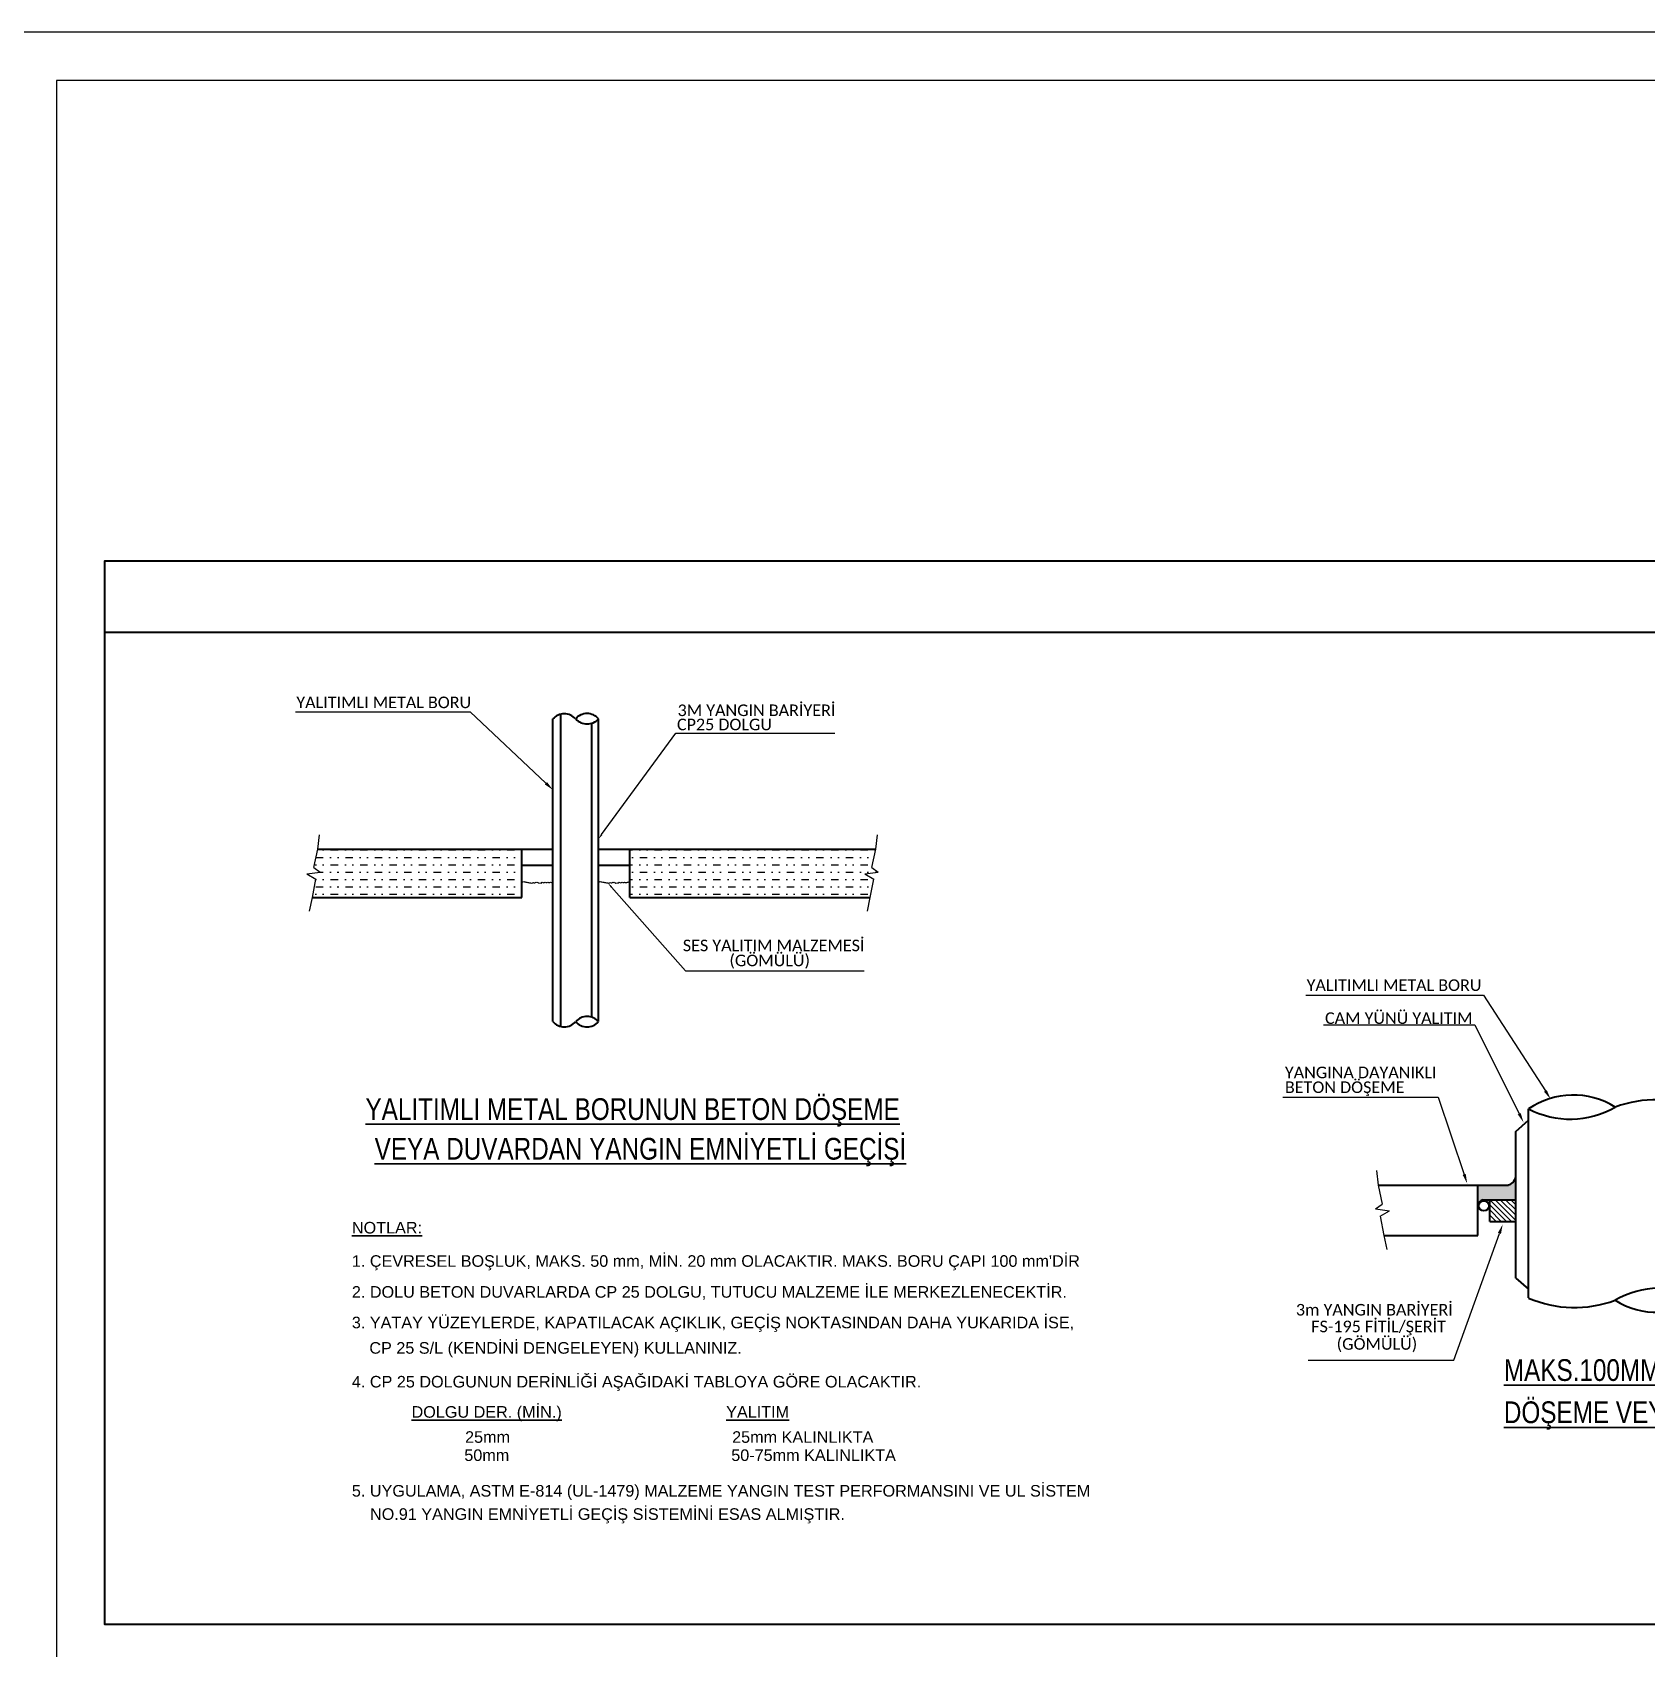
# Model space of a CAD drawing. Header units: centimetres. Extents: x 394264 to 551709, y 50011 to 59011.
# Drawn here: x 536378 to 539721, y 55663 to 59011 of the extents above; entities that cross this region are included whole.
import ezdxf
from ezdxf.enums import TextEntityAlignment as Align

# ---------------------------------------------------------------- set-up
doc = ezdxf.new("R2010")
doc.units = ezdxf.units.CM
for name, color, linetype, lineweight in [('0-KRCN-YNG-DETAY-13', 21, 'Continuous', 25), ('0-KRCN-YNG-DETAY-25', 4, 'Continuous', 25), ('0-KRCN-YNG-DETAY-40', 3, 'Continuous', 40), ('0-KRCN-YNG-DETAY-YAZI', 71, 'Continuous', 35), ('0-KRCN-YNG-DETAY-ÇERÇEVE', 71, 'Continuous', 40), ('0-KRCN-YNG-YAZI', 71, 'Continuous', 35), ('0-KRCN-Z-ANTET', 71, 'Continuous', 30)]:
    doc.layers.add(name, color=color, linetype=linetype, lineweight=lineweight)
doc.styles.add('KATMAN YAZI STİLİ', font='calibri.ttf')
doc.styles.get("Standard").update_dxf_attribs({"font": 'arial.ttf'})
doc.styles.add('TROMANT', font='arial.ttf', dxfattribs={"width": 0.8})

# ---------------------------------------------------------------- blocks, each defined once
blk = doc.blocks.new('G$CC0866DBE')
at = {"layer": '0-KRCN-YNG-DETAY-13'}
h = blk.add_hatch(dxfattribs=at)
h.set_pattern_fill('MUDST', color=256, scale=1.199778, style=0)
h.set_pattern_definition([(0, (8490.75, -11460.754), (15.2371814, 7.6185907), [7.6185907, -7.6185907, 0, -7.6185907, 0, -7.6185907])])
h.paths.add_polyline_path([(543.5, -332.2), (543.5, -348.8), (792.5, -348.8), (796.2, -329.7), (786.9, -324.4), (800.8, -322.4), (794.2, -317.8), (798.2, -298.6), (543.5, -298.6), (543.5, -315.4)])
h.paths.add_polyline_path([(431.6, -298.6), (220.5, -298.6), (216.5, -317.8), (223.1, -322.4), (209.2, -324.4), (218.5, -329.7), (214.9, -348.8), (431.6, -348.8), (431.6, -332.2), (431.6, -315.4)])
h = blk.add_hatch(dxfattribs=at)
h.set_pattern_fill('2X2BRIKS', color=256, scale=0.029994, style=0)
h.set_pattern_definition([(0, (-30212.2965, 4000.3734), (0, 6.0948726), [0.76185907, 0]), (0, (-30212.2965, 4003.421), (6.0948726, 6.0948726), [6.0948726, -6.0948726]), (90, (-30212.2965, 4000.3734), (-6.0948726, 4e-16), [0.76185907, 0]), (90, (-30203.154, 4000.3734), (-6.0948726, 6.0948726), [6.0948726, -6.0948726])])
h.paths.add_polyline_path([(1692.8, -661.8), (1692.9, -661.8), (1699.6, -661.8, -0.245182), (1704.9, -667.3), (1705.1, -667.3), (1705.1, -646.6), (1704.7, -646.6), (1673.2, -646.6, -0.313621), (1665.7, -637.6), (1665.7, -661.8)])
h.paths.add_polyline_path([(1421.5, -668, -0.266567), (1426.9, -661.8), (1433.6, -661.8), (1433.9, -661.8), (1460.8, -661.8), (1460.8, -637.6, -0.313621), (1453.3, -646.6), (1421.8, -646.6), (1421.5, -646.6)])
h = blk.add_hatch(dxfattribs=at)
h.set_pattern_fill('ANSI31', color=256, scale=1.199778, angle=90, style=0)
h.set_pattern_definition([(135, (7275.7096, -11812.9098), (-2.6935786, -2.6935786), [])])
h.paths.add_polyline_path([(1460.8, -661.8), (1433.9, -661.8), (1433.9, -684.3), (1460.8, -684.3)])
h.paths.add_polyline_path([(1665.7, -661.8), (1665.7, -684.3), (1692.8, -684.3), (1692.8, -661.8)])
for p, q in [((197.5, -156.6, 58309.8), (378.3, -156.6, 58309.8)), ((378.3, -156.6, 58309.8), (456.7, -230.4, 58309.8)), ((514.4, -283.7, 58309.8), (591.2, -178.6, 58309.8)), ((591.2, -178.6, 58309.8), (755.7, -178.6, 58309.8)), ((524.6, -338, 58309.8), (601.2, -424.9, 58309.8)), ((601.2, -424.9, 58309.8), (786.2, -424.9, 58309.8)), ((1243.4, -450.1, -108.5), (1427.5, -450.1, -108.5)), ((1427.5, -450.1, -108.5), (1491.5, -549.1, -108.5)), ((1261.8, -480.7, -108.5), (1418.3, -480.7, -108.5)), ((1418.3, -480.7, -108.5), (1464.4, -572.8, -108.5)), ((1219.7, -555.5, -108.5), (1380.6, -555.5, -108.5)), ((1380.6, -555.5, -108.5), (1407.5, -635.6, -108.5)), ((1396.8, -827.9, -108.5), (1443.9, -696.7, -108.5)), ((1246, -827.9, -108.5), (1396.8, -827.9, -108.5))]:
    blk.add_line(p, q, dxfattribs=at)
for points in [[(457.8, -229.2, 58309.8), (455.5, -231.6, 58309.8), (463.9, -237.2, 58309.8)], [(515.2, -284.3, 58309.8), (513.7, -283.2, 58309.8), (511.1, -288.3, 58309.8)], [(523.9, -338.6, 58309.8), (525.3, -337.4, 58309.8), (520.8, -333.8, 58309.8)], [(1492.9, -548.2, -108.5), (1490.1, -550, -108.5), (1496.9, -557.5, -108.5)], [(1465.9, -572, -108.5), (1462.9, -573.5, -108.5), (1468.9, -581.7, -108.5)], [(1409, -635.1, -108.5), (1405.9, -636.2, -108.5), (1410.6, -645.1, -108.5)], [(1442.3, -696.2, -108.5), (1445.5, -697.3, -108.5), (1447.3, -687.3, -108.5)]]:
    blk.add_solid(points, dxfattribs=at)
at = {"layer": '0-KRCN-YNG-DETAY-25'}
for p, q in [((220.5, -298.6, 58309.8), (222.4, -284, 58309.8)), ((798.2, -298.6, 58309.8), (800.1, -284, 58309.8)), ((216.5, -317.8, 58309.8), (220.5, -298.6, 58309.8)), ((431.6, -315.4, 58309.8), (431.6, -298.6, 58309.8)), ((511.1, -315.4, 58309.8), (511.1, -298.6, 58309.8)), ((543.5, -315.4, 58309.8), (543.5, -298.6, 58309.8)), ((794.2, -317.8, 58309.8), (798.2, -298.6, 58309.8)), ((216.5, -317.8, 58309.8), (223.1, -322.4, 58309.8)), ((511.1, -332.2, 58309.8), (511.1, -315.4, 58309.8)), ((543.5, -332.2, 58309.8), (543.5, -315.4, 58309.8)), ((794.2, -317.8, 58309.8), (800.8, -322.4, 58309.8)), ((209.2, -324.4, 58309.8), (223.1, -322.4, 58309.8)), ((209.2, -324.4, 58309.8), (218.5, -329.7, 58309.8)), ((214.9, -348.8, 58309.8), (218.5, -329.7, 58309.8)), ((786.9, -324.4, 58309.8), (800.8, -322.4, 58309.8)), ((786.9, -324.4, 58309.8), (796.2, -329.7, 58309.8)), ((792.5, -348.8, 58309.8), (796.2, -329.7, 58309.8)), ((211.8, -362.8, 58309.8), (214.9, -348.8, 58309.8)), ((789.5, -362.8, 58309.8), (792.5, -348.8, 58309.8)), ((1316.5, -631.4, -108.5), (1318.5, -646.6, -108.5)), ((1318.5, -646.6, -108.5), (1322.6, -666.5, -108.5)), ((1315.7, -671.3, -108.5), (1322.6, -666.5, -108.5)), ((1433.9, -661.8, -108.5), (1460.8, -661.8, -108.5)), ((1315.7, -671.3, -108.5), (1330.2, -673.4, -108.5)), ((1320.6, -678.9, -108.5), (1330.2, -673.4, -108.5)), ((1320.6, -678.9, -108.5), (1324.3, -698.8, -108.5)), ((1324.3, -698.8, -108.5), (1327.5, -713.3, -108.5))]:
    blk.add_line(p, q, dxfattribs=at)
for centre, radius, start, end in [((431.8, -331.9, 58309.8), 0.389, 237.7562, 324.9618), ((432.9, -331.3, 58309.8), 1.16, 226.3972, 313.6028), ((434.6, -331.5, 58309.8), 1.08, 213.9361, 301.1417), ((436.4, -331.7, 58309.8), 1.42, 210.4124, 297.618), ((438, -332.1, 58309.8), 1.32, 219.6114, 306.8171), ((440, -332.3, 58309.8), 1.49, 215.8223, 303.0279), ((441.8, -332.6, 58309.8), 1.36, 226.3972, 313.6028), ((443.1, -332.7, 58309.8), 0.947, 243.1375, 330.3431), ((445.1, -331.7, 58309.8), 1.87, 231.1768, 318.3825), ((447.6, -331.9, 58309.8), 1.46, 223.3439, 310.5495), ((450, -332.3, 58309.8), 1.63, 209.7297, 296.9354), ((451.5, -332.2, 58309.8), 1.68, 242.5714, 329.777), ((454.4, -331.3, 58309.8), 2.22, 230.4192, 317.6248), ((457.3, -331.5, 58309.8), 1.86, 226.3972, 313.6028), ((460, -331.3, 58309.8), 2.07, 227.4779, 314.6835), ((462.8, -331.3, 58309.8), 2.07, 227.4779, 302.8326), ((511.4, -331.9, 58309.8), 0.389, 237.7562, 324.9618), ((512.5, -331.3, 58309.8), 1.16, 226.3972, 313.6028), ((514.2, -331.5, 58309.8), 1.08, 213.9361, 301.1417), ((516, -331.7, 58309.8), 1.42, 210.4124, 297.618), ((517.6, -332.1, 58309.8), 1.32, 219.6114, 306.8171), ((519.6, -332.3, 58309.8), 1.49, 215.8223, 303.0279), ((521.4, -332.6, 58309.8), 1.36, 226.3972, 313.6028), ((522.7, -332.7, 58309.8), 0.947, 243.1375, 330.3431), ((524.7, -331.7, 58309.8), 1.87, 231.1768, 318.3825), ((527.2, -331.9, 58309.8), 1.46, 223.3439, 310.5495), ((529.6, -332.3, 58309.8), 1.63, 209.7297, 296.9354), ((531.1, -332.2, 58309.8), 1.68, 242.5714, 329.777), ((533.9, -331.3, 58309.8), 2.22, 230.4192, 317.6248), ((536.9, -331.5, 58309.8), 1.86, 226.3972, 313.6028), ((539.6, -331.3, 58309.8), 2.07, 227.4779, 314.6835), ((541.6, -331.9, 58309.8), 1.08, 238.8583, 326.0639), ((542.9, -331.8, 58309.8), 0.792, 240.7541, 327.9598)]:
    blk.add_arc(centre, radius, start, end, dxfattribs=at)
at = {"layer": '0-KRCN-YNG-DETAY-40'}
for p, q in [((463.9, -477.3, 58309.8), (463.9, -163.8, 58309.8)), ((472.3, -482.3, 58309.8), (472.3, -158.8, 58309.8)), ((511.1, -477.3, 58309.8), (511.1, -163.8, 58309.8)), ((504.1, -472.8, 58309.8), (504.1, -168.3, 58309.8)), ((220.5, -298.6, 58309.8), (431.6, -298.6, 58309.8)), ((431.6, -298.6, 58309.8), (463.9, -298.6, 58309.8)), ((431.6, -348.8, 58309.8), (431.6, -298.6, 58309.8)), ((511.1, -298.6, 58309.8), (543.5, -298.6, 58309.8)), ((543.5, -298.6, 58309.8), (798.2, -298.6, 58309.8)), ((543.5, -348.8, 58309.8), (543.5, -298.6, 58309.8)), ((431.6, -332.2, 58309.8), (431.6, -315.4, 58309.8)), ((431.6, -315.4, 58309.8), (463.9, -315.4, 58309.8)), ((511.1, -315.4, 58309.8), (543.5, -315.4, 58309.8)), ((511.1, -315.4, 58309.8), (543.5, -315.4, 58309.8)), ((214.9, -348.8, 58309.8), (431.6, -348.8, 58309.8)), ((543.5, -348.8, 58309.8), (792.5, -348.8, 58309.8)), ((1474, -763.6, -108.5), (1474, -567.7, -108.5)), ((1460.8, -591, -108.5), (1474, -579.5, -108.5)), ((1460.8, -743.1, -108.5), (1460.8, -591, -108.5)), ((1318.5, -646.6, -108.5), (1421.5, -646.6, -108.5)), ((1421.5, -646.6, -108.5), (1453.3, -646.6, -108.5)), ((1421.5, -698.8, -108.5), (1421.5, -646.6, -108.5)), ((1426.9, -661.8, -108.5), (1460.8, -661.8, -108.5)), ((1433.9, -684.3, -108.5), (1433.9, -661.8, -108.5)), ((1433.9, -684.3, -108.5), (1460.8, -684.3, -108.5)), ((1324.3, -698.8, -108.5), (1421.5, -698.8, -108.5)), ((1460.8, -743.1, -108.5), (1474, -754.6, -108.5))]:
    blk.add_line(p, q, dxfattribs=at)
blk.add_circle((1427.8, -668.2, -108.5), 5.22, dxfattribs=at)
for centre, radius, start, end in [((475.7, -174.1, 58309.8), 15.6, 40.9395, 139.0605), ((499.3, -173.8, 58309.8), 15.5, 40.2006, 139.7994), ((499.3, -153.2, 58309.8), 15.9, 222.1338, 317.8662), ((475.7, -467.1, 58309.8), 15.6, 220.9395, 319.0605), ((499.3, -488, 58309.8), 15.9, 42.1338, 137.8662), ((499.3, -467.4, 58309.8), 15.5, 220.2006, 319.7994), ((1520.3, -635.4, -108.5), 82, 58.0512, 124.3795), ((1517.1, -484.7, -108.5), 93.6, 242.5795, 299.8512), ((1605.7, -678.5, -108.5), 120.2, 67.0986, 110.447), ((1450.6, -636.7, -108.5), 10.2, 285.3285, 5.0215), ((1429.6, -669.6, -108.5), 8.25, 108.9349, 168.6392), ((1521.7, -653.3, -108.5), 120.2, 246.6509, 290.447), ((1610.3, -847.1, -108.5), 93.6, 62.5795, 119.8512), ((1607.1, -696.4, -108.5), 82, 238.0512, 304.3795)]:
    blk.add_arc(centre, radius, start, end, dxfattribs=at)
at = {"layer": '0-KRCN-YNG-DETAY-ÇERÇEVE'}
blk.add_line((0, -73.9), (4809.1, -73.9), dxfattribs=at)
blk.add_lwpolyline([(4809.1, 0), (4809.1, -1101.8), (0, -1101.8), (0, 0)], close=True, dxfattribs=at)
at = {"layer": '0-KRCN-YNG-DETAY-YAZI', "style": 'KATMAN YAZI STİLİ'}
for s, p in [('YALITIMLI METAL BORU', (288.8, -146.7, 58309.8)), ('SES YALITIM MALZEMESİ', (692.5, -396.9, 58309.8)), ('CAM YÜNÜ YALITIM', (1339.7, -472.3, -108.5)), ('3m YANGIN BARİYERİ', (1314.4, -774.2, -108.5))]:
    blk.add_text(s, height=11.998, dxfattribs=at).set_placement(p, align=Align.MIDDLE)
for s, height, p in [('3M YANGIN BARİYERİ', 11.998, (593, -160.9, 58309.8)), ('CP25 DOLGU', 12, (592.4, -175.6, 58309.8)), ('(GÖMÜLÜ)', 12, (646.7, -420, 58309.8)), ('YALITIMLI METAL BORU', 11.998, (1244.3, -445.6, -108.5)), ('YANGINA DAYANIKLI', 11.998, (1221.8, -536, -108.5)), ('BETON DÖŞEME', 11.998, (1221.8, -551.3, -108.5)), ('FS-195 FİTİL/ŞERİT', 11.998, (1249.1, -799.1, -108.5)), ('(GÖMÜLÜ)', 12, (1275.4, -817.2, -108.5))]:
    blk.add_text(s, height=height, dxfattribs=at).set_placement(p)
at = {"layer": '0-KRCN-YNG-YAZI', "style": 'TROMANT', "width": 0.8}
for s, p in [('%%UYALITIMLI METAL BORUNUN BETON DÖŞEME', (269.9, -579.2, 58309.8)), ('%%UVEYA DUVARDAN YANGIN EMNİYETLİ GEÇİŞİ', (279.4, -620.3, 58309.8)), ('%%UMAKS.100MM YALITIMLI METAL BORUNUN BETON ', (1448.5, -849.5, -108.5)), ('%%UDÖŞEME VEYA DUVARDAN YANGIN EMNİYETLİ GEÇİŞİ', (1448.5, -893.2, -108.5))]:
    blk.add_text(s, height=22.496, dxfattribs=at).set_placement(p)
at = {"layer": '0-KRCN-YNG-YAZI'}
for s, height, p in [('%%UNOTLAR:', 12, (255.8, -696.8, 58309.8)), ("1. ÇEVRESEL BOŞLUK, MAKS. 50 mm, MİN. 20 mm OLACAKTIR. MAKS. BORU ÇAPI 100 mm'DİR", 11.997, (255.8, -731.3, 58309.8)), ('2. DOLU BETON DUVARLARDA CP 25 DOLGU, TUTUCU MALZEME İLE MERKEZLENECEKTİR.', 11.997, (255.8, -763.3, 58309.8)), ('3. YATAY YÜZEYLERDE, KAPATILACAK AÇIKLIK, GEÇİŞ NOKTASINDAN DAHA YUKARIDA İSE, ', 11.997, (255.8, -795, 58309.8)), ('CP 25 S/L (KENDİNİ DENGELEYEN) KULLANINIZ.', 11.997, (273.9, -821.3, 58309.8)), ('4. CP 25 DOLGUNUN DERİNLİĞİ AŞAĞIDAKİ TABLOYA GÖRE OLACAKTIR.', 11.997, (255.8, -856.3, 58309.8)), ('%%UDOLGU DER. (MİN.)', 11.997, (317.6, -887.6, 58309.8)), ('%%UYALITIM', 12, (643.3, -887.6, 58309.8)), ('25mm', 12, (373, -913.6, 58309.8)), ('25mm KALINLIKTA', 11.997, (649.5, -913.6, 58309.8)), ('50mm', 12, (372.2, -932.4, 58309.8)), ('50-75mm KALINLIKTA', 11.997, (648.6, -932.4, 58309.8)), ('5. UYGULAMA, ASTM E-814 (UL-1479) MALZEME YANGIN TEST PERFORMANSINI VE UL SİSTEM', 11.997, (255.8, -969.3, 58309.8)), ('NO.91 YANGIN EMNİYETLİ GEÇİŞ SİSTEMİNİ ESAS ALMIŞTIR.', 11.997, (274.6, -993.4, 58309.8))]:
    blk.add_text(s, height=height, dxfattribs=at).set_placement(p)
blk = doc.blocks.new('*U224')
at = {"layer": '0-KRCN-YNG-DETAY-ÇERÇEVE', "xscale": 2, "yscale": 2, "zscale": 2}
blk.add_blockref('G$CC0866DBE', (0, 0), dxfattribs=at)

msp = doc.modelspace()

# ---------------------------------------------------------------- linework, layer by layer
at = {"layer": '0-KRCN-Z-ANTET'}
for points in [[(394264.1, 50011.3), (551709.3, 50011.3), (551709.3, 59011.3), (394264.1, 59011.3)], [(536428.4, 50111.3), (549519.3, 50111.3), (549519.3, 58911.3), (536428.4, 58911.3)]]:
    msp.add_lwpolyline(points, close=True, dxfattribs=at)

# ---------------------------------------------------------------- block references
at = {"layer": '0-KRCN-YNG-DETAY-ÇERÇEVE'}
msp.add_blockref('*U224', (536528.4, 57916.7), dxfattribs=at)

doc.saveas('drawing.dxf')
